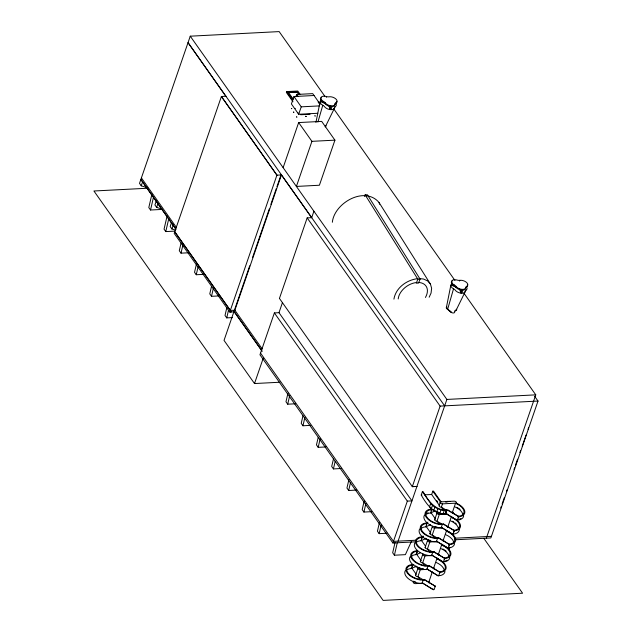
<?xml version="1.0" encoding="UTF-8"?>
<svg xmlns="http://www.w3.org/2000/svg" width="632" height="632" viewBox="0 0 632 632"><rect width="100%" height="100%" fill="white"/><g stroke="black" fill="none" stroke-linecap="round" stroke-linejoin="round"><path stroke-width="0.95" d="M412.183 566.462L411.898 564.645M416.962 552.581L416.678 550.764M421.742 538.701L421.457 536.884L423.156 536.047M426.521 524.821L426.237 523.004L427.935 522.166M431.301 510.94L431.016 509.123M315.945 122.434L320.053 101.894M446.318 307.839L450.798 285.427M332.337 222.267C334.304 202.99 364.68 185.555 379.058 202.509L430.447 284.108L431.624 288.295L431.056 293.082L429.16 297.206M393.926 299.133C395.695 288.034 406.526 280.023 417.278 278.712M151.877 194.34L148.804 207.573L150.527 210.014L161.508 209.445M150.527 210.014L153.6 196.781M167.125 215.915L164.051 229.147L165.774 231.588L174.487 231.138M165.774 231.588L168.847 218.356M181.044 243.162L179.291 250.722L181.013 253.163L188.763 252.761M181.013 253.163L182.988 244.655M196.291 264.737L194.53 272.305L196.252 274.738L204.002 274.343M196.252 274.738L198.227 266.23M211.53 286.312L209.777 293.88L211.499 296.313L219.241 295.918M211.499 296.313L213.253 288.753M226.77 307.887L225.016 315.455L226.738 317.888L232.552 317.588M226.738 317.888L228.492 310.328M287.955 393.246L285.98 401.755L287.702 404.196L295.452 403.793M287.702 404.196L289.677 395.687M302.981 415.769L301.227 423.329L302.949 425.771L310.691 425.368M302.949 425.771L304.924 417.262M318.22 437.344L316.466 444.904L318.188 447.345L325.938 446.942M318.188 447.345L320.163 438.837M333.467 458.919L331.705 466.479L333.427 468.92L341.177 468.517M333.427 468.92L335.189 461.352M348.927 479.546L346.952 488.054L348.674 490.495L356.416 490.092M348.674 490.495L350.428 482.927M364.166 501.121L362.191 509.629L363.913 512.07L371.663 511.667M363.913 512.07L365.889 503.562M379.405 522.696L377.43 531.204L379.153 533.645L386.903 533.242M379.153 533.645L381.136 525.137M395.087 542.382L392.677 552.779L394.4 555.22L405.381 554.651L411.337 541.553M394.4 555.22L397.252 542.928M317.92 122.079L322.778 105.275A5.34 2.876 19 0 1 320.922 100.543M466.748 286.32A3.824 2.062 19 0 0 465.831 287.473A5.372 2.899 19 0 1 461.81 289.338A5.372 2.899 19 0 1 456.091 286.454A3.824 2.062 19 0 0 454.289 285A5.34 2.876 19 0 1 451.809 280.877A5.34 2.876 19 0 1 457.331 280.118A3.824 2.062 19 0 0 459.78 280.339A5.364 2.891 19 0 1 466.432 282.346A5.364 2.891 19 0 1 466.748 286.32L466.495 287.054A5.364 2.891 19 0 1 465.997 290.112L456.13 310.225A6.857 3.697 19 0 0 454.716 311.979L454.582 312.469A2.307 1.24 19 0 1 450.829 312.082L447.63 309.364L453.523 288.808A5.34 2.876 19 0 1 451.675 284.068M146.79 187.554L141.228 185.816L142.555 181.953M156.641 207.383L157.976 203.52L156.254 201.079L154.919 204.942L156.641 207.383L162.211 209.121M171.88 228.958L173.215 225.095L171.493 222.654L170.158 226.517L171.88 228.958L175.593 230.119M276.974 175.167L221.398 96.491L174.195 233.382L229.772 312.058L234.306 311.821L281.438 174.938M299.995 94.136L297.791 91.016L286.636 91.593L286.359 92.398L292.972 101.76M314.041 95.503L293.959 96.546L291.407 103.964L298.683 114.258L317.809 113.278M298.707 94.571L297.206 91.766L288.287 92.225L293.248 99.248M295.871 96.743L296.653 94.46L312.722 93.631L320.195 104.217M221.398 96.491L276.903 175.175L229.772 312.058L231.462 311.797M298.683 114.258L301.235 106.84L293.959 96.546M283.136 167.654L298.66 122.569L321.672 121.384L334.928 140.154L319.405 185.239L296.392 186.432L311.924 141.339L298.66 122.569M249.719 265.78L224.028 340.395L254.506 383.545L279.913 382.234M252.603 257.398L269.279 208.971M270.883 204.318L276.334 188.486M276.974 186.622L281.137 174.519L311.695 217.669L307.16 217.898L279.415 298.486M325.567 103.759L320.527 101.57L321.253 99.469M321.372 99.635L320.527 101.57M336.738 101.357A5.364 2.891 19 0 1 335.742 103.522A3.824 2.062 19 0 0 334.826 104.675A5.372 2.899 19 0 1 330.805 106.547A5.372 2.899 19 0 1 325.093 103.664A3.824 2.062 19 0 0 323.284 102.21L323.545 101.475A5.34 2.876 19 0 1 321.064 97.352A5.34 2.876 19 0 1 326.586 96.585A3.824 2.062 19 0 0 329.035 96.807A5.364 2.891 19 0 1 335.687 98.813A5.364 2.891 19 0 1 336.003 102.787L335.742 103.522A5.364 2.891 19 0 1 335.252 106.579L325.377 126.7A6.857 3.697 19 0 0 325.125 126.835M326.333 97.32L326.586 96.585M325.093 103.664L325.346 102.929A3.824 2.062 19 0 0 323.545 101.475M330.007 109.249L330.971 106.445L332.077 106.571L331.105 109.376L330.007 109.249L330.741 105.623M334.826 104.675L335.086 103.94A3.824 2.062 19 0 1 336.003 102.787M274.375 312.919L407.332 501.121L411.938 500.884L278.981 312.682L274.375 312.919L259.957 354.789L392.914 542.999L415.532 541.829M254.506 383.545L263.244 358.178M278.981 312.682L282.393 302.76M311.695 217.669L313.914 211.222M456.312 287.291L451.272 285.103L451.998 283.002M452.117 283.168L451.272 285.103M467.483 284.89A5.364 2.891 19 0 1 466.495 287.054A3.824 2.062 19 0 0 465.579 288.208A5.372 2.899 19 0 1 461.558 290.08A5.372 2.899 19 0 1 455.838 287.197A3.824 2.062 19 0 0 454.037 285.743L454.289 285M455.838 287.197L456.091 286.454M459.527 281.074L459.78 280.339M460.752 292.774L461.723 289.97L462.822 290.104L461.858 292.908L460.752 292.774L461.249 289.859M465.579 288.208L465.831 287.473M392.914 542.999L407.332 501.121M412.301 486.695L440.117 406.107L307.16 217.898M398.073 541.15L446.871 399.432L190.256 36.182L139.506 183.375L141.228 185.816M445.481 513.95C433.813 514.472 426.331 504.075 421.236 495.03L422.389 491.688L423.108 491.649C428.054 500.813 436.072 511.478 447.875 510.016L458.508 516.289L458.872 516.794L458.129 517.979M440.37 501.871L439.224 505.213L431.648 494.493L432.794 491.151L433.513 491.111L441.089 501.832A1.675 0.901 19 0 0 440.354 502.922A1.675 0.901 19 0 0 442.519 503.854L455.546 503.183A1.675 0.901 19 0 0 456.272 502.1A1.675 0.901 19 0 0 454.116 501.16L440.37 501.871L432.794 491.151M422.389 491.688L430.7 503.451L429.547 506.793A12.917 6.96 19 0 0 443.087 513.856L444.233 510.514L446.587 510.601L446.326 510.103L445.75 511.77M431.324 508.76L432.478 505.41L430.7 503.451M407.522 569.63A12.071 6.502 19 0 1 409.52 568.776L411.495 568.468L412.641 565.127L412.238 564.621L410.128 564.945A12.917 6.96 19 0 0 407.19 572.9A12.917 6.96 19 0 0 420.762 579.994L424.759 580.002L435.393 586.275L433.908 589.632L433.276 589.664L422.287 582.894L433.276 589.664M410.958 557.021A12.071 6.502 19 0 1 414.3 554.896L416.275 554.588L417.42 551.246L417.017 550.749L414.908 551.072A12.917 6.96 19 0 0 411.969 559.02A12.917 6.96 19 0 0 425.541 566.114L429.539 566.122L440.172 572.394L439.43 573.579M417.081 541.869A12.071 6.502 19 0 1 419.079 541.016L421.046 540.716L422.2 537.366L421.797 536.868L419.688 537.192A12.917 6.96 19 0 0 416.749 545.139A12.917 6.96 19 0 0 430.321 552.234L434.318 552.25L444.952 558.514L444.209 559.699M420.517 529.261A12.071 6.502 19 0 1 423.851 527.135L425.826 526.835L426.979 523.494L426.576 522.988L424.467 523.312A12.917 6.96 19 0 0 421.528 531.259A12.917 6.96 19 0 0 435.1 538.361L439.098 538.369L449.731 544.634L448.989 545.819M426.639 514.116A12.071 6.502 19 0 1 428.63 513.255L430.605 512.955L431.759 509.613L431.356 509.108L429.247 509.432A12.917 6.96 19 0 0 426.308 517.379A12.917 6.96 19 0 0 439.88 524.481L443.877 524.489L454.511 530.754L453.768 531.939M433.765 510.577L434.911 507.235L432.478 505.41M436.673 512.094L437.818 508.752L434.911 507.235M415.572 575.223L417.957 568.287M420.343 561.342L422.737 554.406M425.123 547.462L427.516 540.526M429.902 533.59L432.296 526.646M434.682 519.709L437.075 512.765A1.675 0.901 19 0 0 438.576 514.124L446.84 513.84M442.519 503.854L441.365 507.196L443.561 510.308M427.722 569.353L420.28 569.74L417.894 576.676L420.09 579.781M432.501 555.473L425.059 555.86L422.674 562.796L424.87 565.909M430.439 540.242L427.453 548.916L429.649 552.028M435.219 526.369L432.233 535.043L434.421 538.148M439.398 514.219L437.012 521.163L439.201 524.268M439.848 513.216L441.002 509.874L444.233 510.514M405.412 570.562A12.917 6.96 19 0 0 419.608 583.336L422.01 583.431L423.163 580.089M410.192 556.681A12.917 6.96 19 0 0 424.388 569.456L426.79 569.551L427.943 566.209M414.971 542.809A12.917 6.96 19 0 0 429.168 555.583L431.569 555.67L432.723 552.328M419.751 528.929A12.917 6.96 19 0 0 433.947 541.703L436.349 541.79L437.494 538.448M424.53 515.048A12.917 6.96 19 0 0 438.727 527.823L441.128 527.91L442.274 524.568M452.299 512.607L455.546 503.183M428.844 582.017L432.351 571.841M433.623 568.144L437.131 557.961M438.403 554.264L441.91 544.081M443.182 540.384L446.69 530.208M451.469 516.328L447.646 527.428A1.675 0.901 19 0 0 448.372 526.345M456.746 520.183L445.757 513.413L456.746 520.183L457.378 520.152L458.532 516.81L458.121 516.304L460.096 516.004A12.071 6.502 19 0 0 456.162 503.586M438.055 575.784L427.058 569.013L438.055 575.784L438.687 575.752L439.833 572.41L439.43 571.905L441.405 571.605A12.071 6.502 19 0 0 437.47 559.186M442.834 561.903L431.838 555.133L442.834 561.903L443.459 561.872L444.612 558.53L444.209 558.024L446.184 557.724A12.071 6.502 19 0 0 442.242 545.305M447.614 548.031L436.617 541.253L447.614 548.031L448.238 547.991L449.392 544.65L448.989 544.152L450.964 543.844A12.071 6.502 19 0 0 447.022 531.425M452.394 534.151L441.397 527.372L452.394 534.151L453.018 534.119L454.171 530.769L453.768 530.272L455.743 529.964A12.071 6.502 19 0 0 451.801 517.545M486.348 538.18L535.762 394.85L464.07 293.367M500.734 508.033L501.294 506.406M502.132 503.957L504.289 497.7M506.524 491.206L506.998 489.832M514.021 469.434L514.582 467.798M515.396 465.436L517.553 459.18M519.86 452.48L520.571 450.418M522.23 446.192L523.351 442.929M523.604 442.195L526.069 435.045M528.068 429.239L528.542 427.864M295.278 108.435L294.883 108.388M364.522 196.426L365.138 194.838L367.382 194.759L420.083 279.099L418.542 283.073L416.298 283.16L417.839 279.178L365.138 194.838M448.578 549.864L449.771 547.249M262.233 351.36L234.006 311.402L234.859 310.209L262.201 348.911M325.377 126.7L325.764 126.392A2.299 1.24 19 0 0 325.883 125.705M456.13 310.225L456.517 309.925A2.299 1.24 19 0 0 456.628 309.238M445.434 502.006L448.025 501.429M435.472 510.806L430.605 512.955M425.826 526.835L430.692 524.686M421.813 537.39L423.511 536.552M425.913 538.567L421.046 540.716M420.28 552.866L416.275 554.588M412.254 565.15L413.952 564.313M416.354 566.327L411.495 568.468M298.051 113.017L298.272 113.112M431.759 509.613L429.784 509.913A12.071 6.502 19 0 0 427.034 517.339A12.071 6.502 19 0 0 439.722 523.975L443.514 523.983L454.511 530.754M458.532 516.81L460.633 516.486A12.917 6.96 19 0 0 456.423 503.198M426.979 523.494L425.004 523.794A12.071 6.502 19 0 0 422.255 531.22A12.071 6.502 19 0 0 434.942 537.856L438.742 537.864L449.731 544.634M457.378 520.152L459.488 519.828A12.917 6.96 19 0 0 463.683 515.854M454.171 530.769L456.28 530.453A12.917 6.96 19 0 0 455.632 519.109M422.2 537.366L420.225 537.674A12.071 6.502 19 0 0 417.476 545.1A12.071 6.502 19 0 0 430.163 551.736L433.963 551.736L444.952 558.514M453.018 534.119L455.127 533.795A12.917 6.96 19 0 0 459.108 527.878M449.392 544.65L451.501 544.326A12.917 6.96 19 0 0 450.197 532.563M417.42 551.246L415.445 551.554A12.071 6.502 19 0 0 412.696 558.98A12.071 6.502 19 0 0 425.383 565.616L429.183 565.616L440.172 572.394M448.238 547.991L450.347 547.668A12.917 6.96 19 0 0 454.55 543.694M444.612 558.53L446.721 558.206A12.917 6.96 19 0 0 446.074 546.87M412.641 565.127L410.666 565.435A12.071 6.502 19 0 0 407.924 572.861A12.071 6.502 19 0 0 420.604 579.489L424.404 579.497L435.393 586.275M443.459 561.872L445.568 561.548A12.917 6.96 19 0 0 449.771 557.574M439.833 572.41L441.942 572.086A12.917 6.96 19 0 0 440.638 560.323M438.687 575.752L440.788 575.428A12.917 6.96 19 0 0 444.991 571.454M190.185 36.19L279.154 31.6L324.674 96.032M288.129 92.691L297.048 92.225M221.326 96.499L225.924 96.261M301.235 106.84L319.405 105.9M300.721 114.74L310.091 114.25M311.924 141.339L334.928 140.154M141.386 177.9L176.454 227.536M276.903 175.175L281.509 174.938M147.959 188.218L93.923 190.998L383.134 600.4L522.585 593.211L483.867 538.409M279.439 298.423L412.325 486.632L416.899 486.458L412.325 486.632M230.325 310.446L174.748 231.77L230.325 310.446L234.859 310.209M260.582 353.177L393.467 541.387L416.614 540.194M446.871 399.432L535.762 394.85M440.046 406.107L538.077 401.051M421.236 495.03L421.955 494.99M424.862 494.84L431.648 494.493M447.914 501.855L446.974 501.381L450.008 501.437M458.872 516.794L448.23 510.53L446.634 510.609L446.326 510.103M446.421 513.753L438.576 514.124A1.675 0.901 19 0 1 436.925 513.334A1.675 0.901 19 0 1 436.917 512.283M442.06 527.72L434.618 528.099A1.675 0.901 19 0 1 432.691 527.42A1.675 0.901 19 0 1 432.565 526.251M441.128 527.91L441.752 527.878M454.448 538.243L491.427 536.331M454.874 539.799L490.874 537.943L538.006 401.059L534.593 396.225M437.281 541.592L429.839 541.98A1.675 0.901 19 0 1 427.785 541.174A1.675 0.901 19 0 1 428.062 540.012M436.349 541.79L436.981 541.758M415.864 554.09L416.496 554.059L421.244 560.774A1.675 0.901 19 0 0 420.509 561.864A1.675 0.901 19 0 0 422.674 562.796L428.401 566.169M431.569 555.67L432.201 555.639M411.084 567.963L411.716 567.931L415.911 573.88M426.79 569.551L427.422 569.519M422.942 583.233L415.501 583.62A1.675 0.901 19 0 1 413.447 582.815A1.675 0.901 19 0 1 413.723 581.645M422.01 583.431L422.642 583.399M432.92 589.158L433.908 589.632M417.839 279.178L420.083 279.099M419.095 278.609L423.424 278.988L427.619 280.908L430.447 284.108M437.818 508.752L441.002 509.874M436.925 511.715L439.161 512.497M447.59 309.348L446.982 308.945A2.267 1.225 19 0 1 447.077 307.089M447.093 510.577L441.365 507.196A1.675 0.901 19 0 1 439.311 506.39A1.675 0.901 19 0 1 439.588 505.229M441.918 524.054L437.012 521.163A1.675 0.901 19 0 1 434.95 520.357A1.675 0.901 19 0 1 435.227 519.188M437.139 537.935L432.233 535.043A1.675 0.901 19 0 1 430.455 534.482A1.675 0.901 19 0 1 429.989 533.369M432.359 551.815L427.453 548.916A1.675 0.901 19 0 1 425.391 548.11A1.675 0.901 19 0 1 425.668 546.949M423.622 580.05L417.894 576.676A1.675 0.901 19 0 1 415.84 575.871A1.675 0.901 19 0 1 416.117 574.709M449.668 310.818L450.6 311.615A2.765 1.493 19 0 0 451.224 311.932M434.65 585.785L435.053 586.291M234.006 311.402L261.735 350.555M333.775 108.917L454.969 280.474M318.117 101.997L319.239 103.577M297.206 91.766L298.865 94.105M296.653 94.46L297.98 96.333M289.78 95.029L291.984 98.15M286.636 91.593L292.695 100.172M444.652 405.87L188.036 42.628L225.853 96.261M446.429 501.516L446.784 502.021M447.875 510.016L448.23 510.53M436.688 500.584L437.771 502.108M443.514 523.983L443.877 524.489M430.834 512.418L435.029 518.359M438.742 537.864L439.098 538.369M426.41 526.804L430.803 533.013A1.675 0.901 19 0 0 430.447 533.068M433.963 551.736L434.318 552.25M421.275 540.178L425.47 546.119M429.183 565.616L429.539 566.122M424.404 579.497L424.759 580.002M459.504 288.8L460.523 291.96M329.011 106.058L329.778 108.428M379.058 202.509L379.571 204.239M449.162 310.683A3.681 1.983 19 0 1 450.9 312.09M418.021 282.465A16.171 10.91 -35.2 0 1 425.431 297.467M398.2 298.96A16.171 10.91 -35.2 0 1 416.306 282.559M452.868 512.647A1.675 0.901 19 0 1 452.354 513.413M460.941 518.493A12.071 6.502 19 0 1 458.951 519.346M455.008 506.927A12.071 6.502 19 0 1 462.869 515.633M456.778 507.259A12.917 6.96 19 0 1 458.184 508.065M458.84 508.491A12.917 6.96 19 0 1 460.064 509.408M425.96 513.69A12.917 6.96 19 0 1 428.093 512.773M452.062 517.158A12.917 6.96 19 0 1 453.563 517.877M452.923 512.204A1.675 0.901 19 0 1 452.773 513.492M450.656 520.887A12.071 6.502 19 0 1 458.516 529.592M437.06 527.08A12.071 6.502 19 0 1 435.543 526.725M452.417 521.218A12.917 6.96 19 0 1 453.823 522.024M455.111 522.909A12.917 6.96 19 0 1 456.264 523.849M430.013 540.376A12.071 6.502 19 0 1 427.793 539.554M427.082 539.23A12.071 6.502 19 0 1 425.075 538.132M447.282 531.038A12.917 6.96 19 0 1 449.51 532.152M443.364 539.965A1.675 0.901 19 0 1 443.214 541.253M445.876 534.767A12.071 6.502 19 0 1 453.531 541.663M442.511 544.918A12.917 6.96 19 0 1 445.418 546.443M425.059 555.86A1.675 0.901 19 0 1 423.132 555.18A1.675 0.901 19 0 1 423.006 554.011M438.956 554.367A1.675 0.901 19 0 1 438.434 555.133M447.029 560.213A12.071 6.502 19 0 1 445.031 561.066M441.097 548.647A12.071 6.502 19 0 1 448.957 557.353M442.858 548.979A12.917 6.96 19 0 1 444.264 549.785M444.928 550.211A12.917 6.96 19 0 1 446.153 551.128M423.487 568.855A12.071 6.502 19 0 1 421.963 568.547M420.454 568.136A12.071 6.502 19 0 1 418.234 567.315M417.523 566.991A12.071 6.502 19 0 1 415.516 565.893M437.731 558.799A12.917 6.96 19 0 1 439.951 559.905M420.28 569.74A1.675 0.901 19 0 1 418.123 568.8A1.675 0.901 19 0 1 418.85 567.71M433.805 567.718A1.675 0.901 19 0 1 433.931 568.895M436.317 562.527A12.071 6.502 19 0 1 443.98 569.416M415.674 582.017A12.071 6.502 19 0 1 413.454 581.195M429.262 581.859A1.675 0.901 19 0 1 428.875 582.894M454.037 285.743A5.34 2.876 19 0 1 452.164 281.011M466.013 290.127A3.8 2.046 19 0 0 465.105 291.273A5.396 2.907 19 0 1 461.068 293.153A5.396 2.907 19 0 1 455.324 290.254A3.8 2.046 19 0 0 453.523 288.808M449.66 310.81A1.967 1.059 19 0 0 448.831 310.115L447.693 309.23A2.749 1.477 19 0 1 447.417 308.772M454.732 311.086A1.967 1.059 19 0 1 455.143 310.739M455.688 310.059A2.765 1.485 19 0 1 455.514 310.446M323.284 102.21A5.34 2.876 19 0 1 321.419 97.486M335.086 103.94A5.372 2.899 19 0 1 331.065 105.813A5.372 2.899 19 0 1 325.346 102.929M335.268 106.595A3.8 2.046 19 0 0 334.36 107.74A5.396 2.907 19 0 1 330.315 109.62A5.396 2.907 19 0 1 324.572 106.721A3.8 2.046 19 0 0 322.778 105.275M446.634 510.609L445.434 513.942L445.173 513.445L445.528 513.95L446.682 510.609M291.415 108.522L291.858 108.712L291.447 108.499M293.509 112.109L293.951 112.299L293.532 112.085M296.55 116.928L296.993 117.118L296.574 116.904M305.73 116.288L306.172 116.478L305.73 116.288M314.878 115.877L315.321 116.067L314.941 115.83M140.904 179.512L175.894 229.147L140.904 179.512"/></g></svg>
